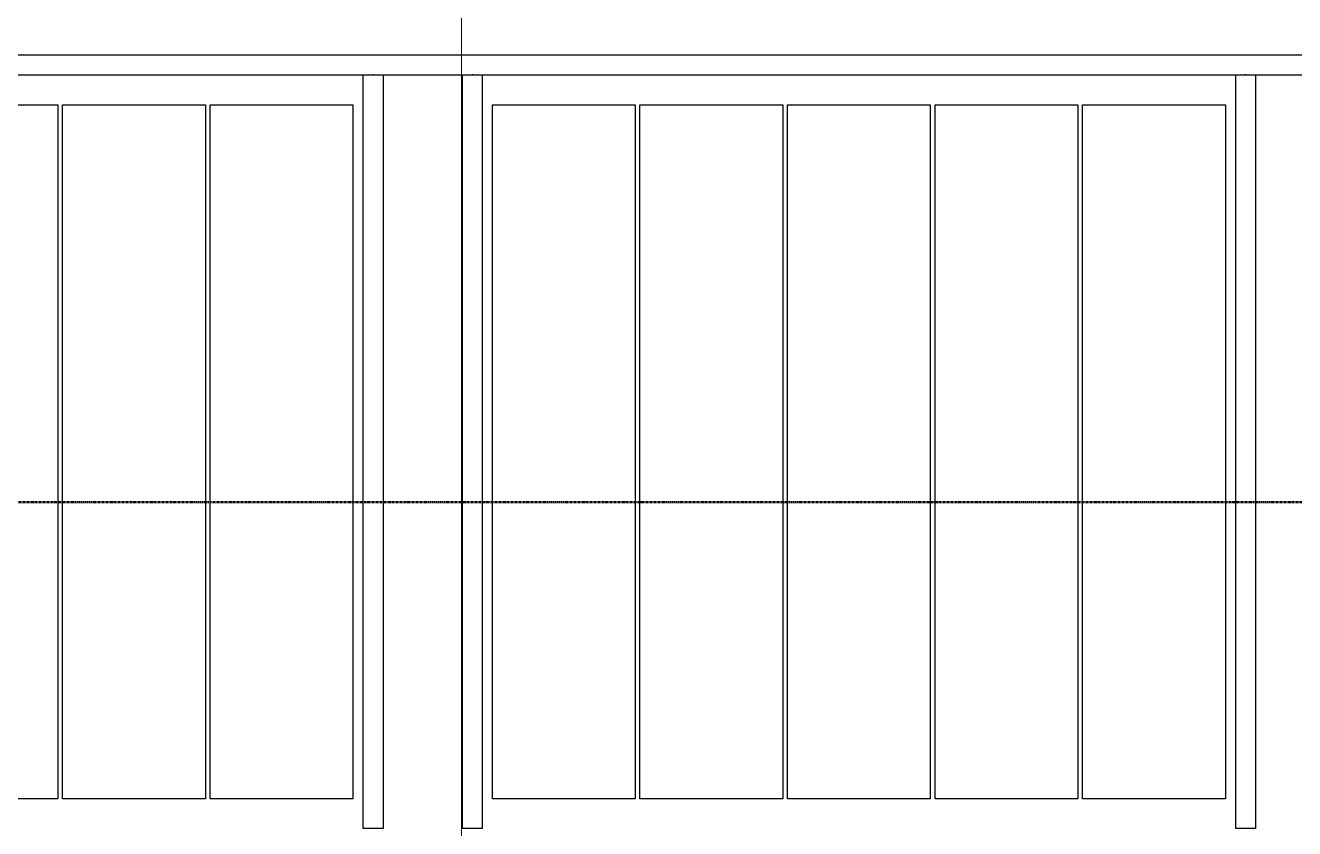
# Model space of a CAD drawing. Header units: millimetres. Extents: x -853432 to -773672, y -18171 to 22484.
# Drawn here: x -833482 to -830282, y -2421 to -397 of the extents above; entities that cross this region are included whole.
import ezdxf
from ezdxf.xclip import XClip

# ---------------------------------------------------------------- set-up
doc = ezdxf.new("R2010")
doc.units = ezdxf.units.MM
doc.header["$XCLIPFRAME"] = 0
doc.linetypes.add('DPA_Grid _ Level 100', pattern=[10, 5.5, -1.6, 1.3, -1.6])
for name, color, linetype in [('000 - WIPEOUT', 250, 'Continuous'), ('A04_TUBE SERIES', 2, 'Continuous'), ('A11_ALU.SOLID SHEET', 2, 'Continuous')]:
    doc.layers.add(name, color=color, linetype=linetype)
doc.layers.add('A-ANNO-NOTE', color=3, linetype='Continuous', lineweight=25)
doc.layers.add('G-ANNO-SECL', color=3, linetype='Continuous', lineweight=9)

# ---------------------------------------------------------------- blocks, each defined once
blk = doc.blocks.new('DPA_AN_Section Line - UP-Left-14405212-4251-01 ENLARGED CONCOURSE LEVEL - REFLECTED CEILING PLAN - SHEET 2')
at = {"layer": 'A-ANNO-NOTE', "lineweight": 9}
blk.add_line((7.5, 0), (80, 0), dxfattribs=at)
blk = doc.blocks.new('*U645')
blk.add_attdef('EXTR.OVL-LENGTH_', (-25, -59.1), '', height=5)
blk.add_wipeout([(-25, 0), (25, 0), (25, 1900), (-25, 1900)]).dxf.layer = '000 - WIPEOUT'
blk.add_point((0, 0))
at = {"layer": 'A04_TUBE SERIES', "color": 0}
blk.add_lwpolyline([(-25, 0), (25, 0), (25, 1900), (-25, 1900)], close=True, dxfattribs=at)
blk = doc.blocks.new('*U647')
blk.add_attdef('EXTR.OVL-LENGTH_', (-25, -59.1), '', height=5)
blk.add_wipeout([(-25, 0), (25, 0), (25, 1900), (-25, 1900)]).dxf.layer = '000 - WIPEOUT'
blk.add_point((0, 0))
at = {"layer": 'A04_TUBE SERIES', "color": 0}
blk.add_lwpolyline([(-25, 0), (25, 0), (25, 1900), (-25, 1900)], close=True, dxfattribs=at)
blk = doc.blocks.new('*U644')
blk.add_attdef('EXTR.OVL-LENGTH_', (-25, -59.1), '', height=5)
blk.add_wipeout([(-25, 0), (25, 0), (25, 10697.5), (-25, 10747.5)]).dxf.layer = '000 - WIPEOUT'
at = {"layer": 'A04_TUBE SERIES', "color": 0}
blk.add_lwpolyline([(-25, 0), (25, 0), (25, 10697.5), (-25, 10747.5)], close=True, dxfattribs=at)
blk = doc.blocks.new('*U774')
at = {"color": 6}
blk.add_point((-37.5, 0), dxfattribs=at)
at = {"color": 3}
blk.add_wipeout([(-875, -564), (875, -564), (875, -924), (-875, -924)], dxfattribs=at).dxf.layer = '000 - WIPEOUT'
at = {"layer": 'A11_ALU.SOLID SHEET', "color": 0, "linetype": 'ByBlock'}
blk.add_lwpolyline([(875, -924), (-875, -924), (-875, -564), (875, -564)], close=True, dxfattribs=at)
at = {"color": 3}
blk.add_wipeout([(-875, -192), (875, -192), (875, -552), (-875, -552)], dxfattribs=at).dxf.layer = '000 - WIPEOUT'
at = {"layer": 'A11_ALU.SOLID SHEET', "color": 0, "linetype": 'ByBlock'}
blk.add_lwpolyline([(875, -552), (-875, -552), (-875, -192), (875, -192)], close=True, dxfattribs=at)
at = {"color": 3}
blk.add_wipeout([(-875, 180), (875, 180), (875, -180), (-875, -180)], dxfattribs=at).dxf.layer = '000 - WIPEOUT'
at = {"layer": 'A11_ALU.SOLID SHEET', "color": 0, "linetype": 'ByBlock'}
blk.add_lwpolyline([(875, -180), (-875, -180), (-875, 180), (875, 180)], close=True, dxfattribs=at)
at = {"color": 3}
blk.add_wipeout([(-875, 552), (875, 552), (875, 192), (-875, 192)], dxfattribs=at).dxf.layer = '000 - WIPEOUT'
at = {"layer": 'A11_ALU.SOLID SHEET', "color": 0, "linetype": 'ByBlock'}
blk.add_lwpolyline([(875, 192), (-875, 192), (-875, 552), (875, 552)], close=True, dxfattribs=at)
at = {"color": 3}
blk.add_wipeout([(-875, 924), (875, 924), (875, 564), (-875, 564)], dxfattribs=at).dxf.layer = '000 - WIPEOUT'
at = {"layer": 'A11_ALU.SOLID SHEET', "color": 0, "linetype": 'ByBlock'}
blk.add_lwpolyline([(875, 564), (-875, 564), (-875, 924), (875, 924)], close=True, dxfattribs=at)
blk = doc.blocks.new('*U1212')
at = {"layer": 'A11_ALU.SOLID SHEET', "linetype": 'ByBlock'}
for name, p, rotation in [('*U644', (-92047, -4075.5), 270), ('*U774', (-88898, -5050.5), 90), ('*U774', (-86698.5, -5050.5), 90)]:
    blk.add_blockref(name, p, dxfattribs=dict(at, rotation=rotation))
at = {"layer": 'A11_ALU.SOLID SHEET', "linetype": 'ByBlock', "xscale": -1, "rotation": 180}
for name, p in [('*U645', (-87923, -4100.5)), ('*U647', (-87673, -4100.5)), ('*U645', (-85723.5, -4100.5))]:
    blk.add_blockref(name, p, dxfattribs=at)

msp = doc.modelspace()

# ---------------------------------------------------------------- block references
ref = msp.add_blockref('*U1212', (-744682.4, 3579))
XClip(ref).set_block_clipping_path([(-104690.1238047112, -9620.0029952966), (-34092.6543255156, 14392.9971737705)])

# ---------------------------------------------------------------- next in the draw order: linework, layer by layer
at = {"layer": 'G-ANNO-SECL', "linetype": 'DPA_Grid _ Level 100', "lineweight": 50}
msp.add_line((-851398.6, -1598.3), (-776606.5, -1598.3), dxfattribs=at)

# ---------------------------------------------------------------- next in the draw order: block references
at = {"layer": 'A-ANNO-NOTE', "xscale": 100, "yscale": 100, "zscale": 100, "rotation": 269.9999999999992}
msp.add_blockref('DPA_AN_Section Line - UP-Left-14405212-4251-01 ENLARGED CONCOURSE LEVEL - REFLECTED CEILING PLAN - SHEET 2', (-832383, 3579), dxfattribs=at)

doc.saveas('drawing.dxf')
